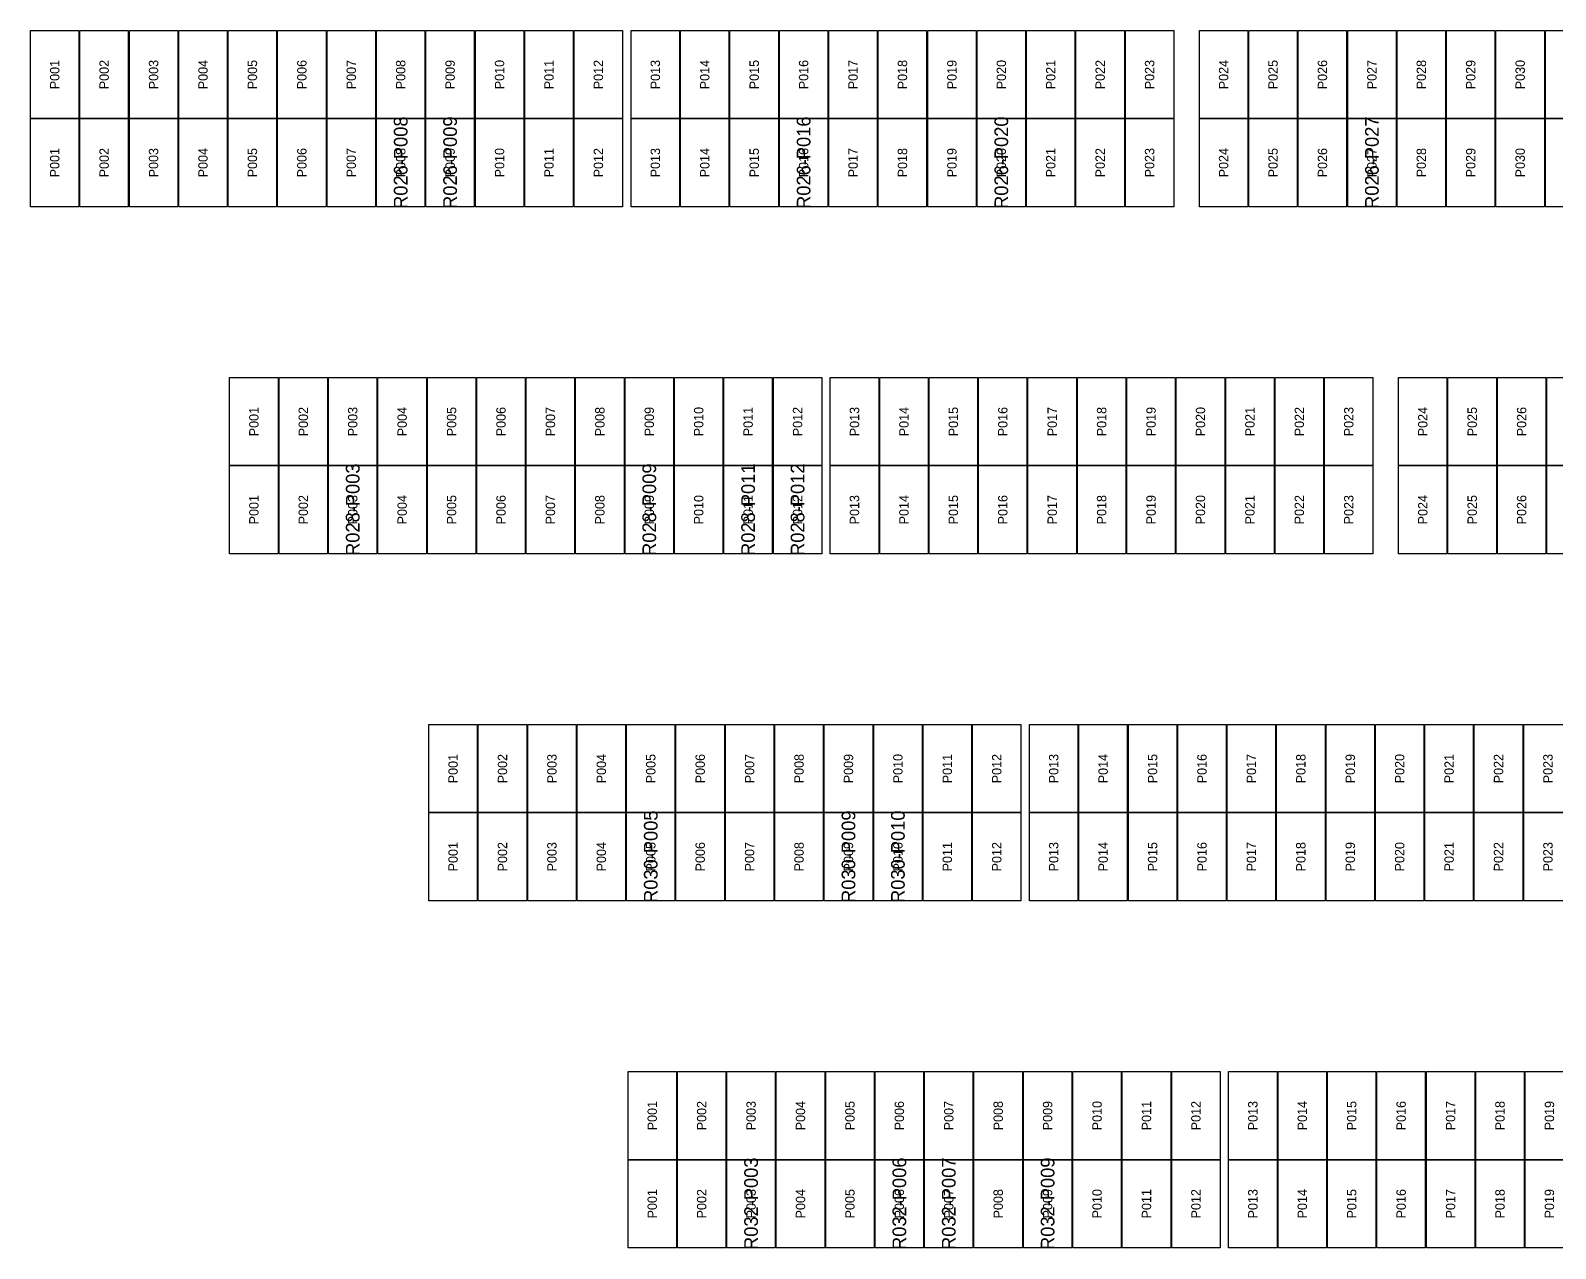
# Model space of a CAD drawing. Extents: x 296295 to 296770, y 651564 to 652121.
# Drawn here: x 296354.19 to 296389.92, y 651994.78 to 652023.3 of the extents above; entities that cross this region are included whole.
import ezdxf
from ezdxf.enums import TextEntityAlignment as Align

# ---------------------------------------------------------------- set-up
doc = ezdxf.new("R2010")
doc.units = 0

msp = doc.modelspace()

# ---------------------------------------------------------------- linework, layer by layer
at = {"layer": 'DEFECTIVE_PANELS'}
for points in [[(296362.293, 652021.236), (296363.427, 652021.236), (296363.427, 652019.173), (296362.293, 652019.173)], [(296363.451, 652021.236), (296364.585, 652021.236), (296364.585, 652019.173), (296363.451, 652019.173)], [(296371.733, 652021.236), (296372.867, 652021.236), (296372.867, 652019.173), (296371.733, 652019.173)], [(296376.365, 652021.236), (296377.499, 652021.236), (296377.499, 652019.173), (296376.365, 652019.173)], [(296385.047, 652021.236), (296386.181, 652021.236), (296386.181, 652019.173), (296385.047, 652019.173)], [(296361.169, 652013.11), (296362.303, 652013.11), (296362.303, 652011.047), (296361.169, 652011.047)], [(296368.117, 652013.11), (296369.251, 652013.11), (296369.251, 652011.047), (296368.117, 652011.047)], [(296370.433, 652013.11), (296371.567, 652013.11), (296371.567, 652011.047), (296370.433, 652011.047)], [(296371.591, 652013.11), (296372.725, 652013.11), (296372.725, 652011.047), (296371.591, 652011.047)], [(296368.152, 652004.984), (296369.286, 652004.984), (296369.286, 652002.921), (296368.152, 652002.921)], [(296372.784, 652004.984), (296373.918, 652004.984), (296373.918, 652002.921), (296372.784, 652002.921)], [(296373.942, 652004.984), (296375.076, 652004.984), (296375.076, 652002.921), (296373.942, 652002.921)], [(296370.502, 651996.858), (296371.636, 651996.858), (296371.636, 651994.795), (296370.502, 651994.795)], [(296373.976, 651996.858), (296375.11, 651996.858), (296375.11, 651994.795), (296373.976, 651994.795)], [(296375.134, 651996.858), (296376.268, 651996.858), (296376.268, 651994.795), (296375.134, 651994.795)], [(296377.45, 651996.858), (296378.584, 651996.858), (296378.584, 651994.795), (296377.45, 651994.795)]]:
    msp.add_lwpolyline(points, close=True, dxfattribs=at)
at = {"layer": 'PANELS_MASTER'}
for points in [[(296354.187, 652023.299), (296355.321, 652023.299), (296355.321, 652021.236), (296354.187, 652021.236)], [(296355.345, 652023.299), (296356.479, 652023.299), (296356.479, 652021.236), (296355.345, 652021.236)], [(296356.503, 652023.299), (296357.637, 652023.299), (296357.637, 652021.236), (296356.503, 652021.236)], [(296357.661, 652023.299), (296358.795, 652023.299), (296358.795, 652021.236), (296357.661, 652021.236)], [(296358.819, 652023.299), (296359.953, 652023.299), (296359.953, 652021.236), (296358.819, 652021.236)], [(296359.977, 652023.299), (296361.111, 652023.299), (296361.111, 652021.236), (296359.977, 652021.236)], [(296361.135, 652023.299), (296362.269, 652023.299), (296362.269, 652021.236), (296361.135, 652021.236)], [(296362.293, 652023.299), (296363.427, 652023.299), (296363.427, 652021.236), (296362.293, 652021.236)], [(296363.451, 652023.299), (296364.585, 652023.299), (296364.585, 652021.236), (296363.451, 652021.236)], [(296364.609, 652023.299), (296365.743, 652023.299), (296365.743, 652021.236), (296364.609, 652021.236)], [(296365.767, 652023.299), (296366.901, 652023.299), (296366.901, 652021.236), (296365.767, 652021.236)], [(296366.925, 652023.299), (296368.059, 652023.299), (296368.059, 652021.236), (296366.925, 652021.236)], [(296368.259, 652023.299), (296369.393, 652023.299), (296369.393, 652021.236), (296368.259, 652021.236)], [(296369.417, 652023.299), (296370.551, 652023.299), (296370.551, 652021.236), (296369.417, 652021.236)], [(296370.575, 652023.299), (296371.709, 652023.299), (296371.709, 652021.236), (296370.575, 652021.236)], [(296371.733, 652023.299), (296372.867, 652023.299), (296372.867, 652021.236), (296371.733, 652021.236)], [(296372.891, 652023.299), (296374.025, 652023.299), (296374.025, 652021.236), (296372.891, 652021.236)], [(296374.049, 652023.299), (296375.183, 652023.299), (296375.183, 652021.236), (296374.049, 652021.236)], [(296375.207, 652023.299), (296376.341, 652023.299), (296376.341, 652021.236), (296375.207, 652021.236)], [(296376.365, 652023.299), (296377.499, 652023.299), (296377.499, 652021.236), (296376.365, 652021.236)], [(296377.523, 652023.299), (296378.657, 652023.299), (296378.657, 652021.236), (296377.523, 652021.236)], [(296378.681, 652023.299), (296379.815, 652023.299), (296379.815, 652021.236), (296378.681, 652021.236)], [(296379.839, 652023.299), (296380.973, 652023.299), (296380.973, 652021.236), (296379.839, 652021.236)], [(296381.573, 652023.299), (296382.707, 652023.299), (296382.707, 652021.236), (296381.573, 652021.236)], [(296382.731, 652023.299), (296383.865, 652023.299), (296383.865, 652021.236), (296382.731, 652021.236)], [(296383.889, 652023.299), (296385.023, 652023.299), (296385.023, 652021.236), (296383.889, 652021.236)], [(296385.047, 652023.299), (296386.181, 652023.299), (296386.181, 652021.236), (296385.047, 652021.236)], [(296386.205, 652023.299), (296387.339, 652023.299), (296387.339, 652021.236), (296386.205, 652021.236)], [(296387.363, 652023.299), (296388.497, 652023.299), (296388.497, 652021.236), (296387.363, 652021.236)], [(296388.521, 652023.299), (296389.655, 652023.299), (296389.655, 652021.236), (296388.521, 652021.236)], [(296389.679, 652023.299), (296390.813, 652023.299), (296390.813, 652021.236), (296389.679, 652021.236)], [(296354.187, 652021.236), (296355.321, 652021.236), (296355.321, 652019.173), (296354.187, 652019.173)], [(296355.345, 652021.236), (296356.479, 652021.236), (296356.479, 652019.173), (296355.345, 652019.173)], [(296356.503, 652021.236), (296357.637, 652021.236), (296357.637, 652019.173), (296356.503, 652019.173)], [(296357.661, 652021.236), (296358.795, 652021.236), (296358.795, 652019.173), (296357.661, 652019.173)], [(296358.819, 652021.236), (296359.953, 652021.236), (296359.953, 652019.173), (296358.819, 652019.173)], [(296359.977, 652021.236), (296361.111, 652021.236), (296361.111, 652019.173), (296359.977, 652019.173)], [(296361.135, 652021.236), (296362.269, 652021.236), (296362.269, 652019.173), (296361.135, 652019.173)], [(296364.609, 652021.236), (296365.743, 652021.236), (296365.743, 652019.173), (296364.609, 652019.173)], [(296365.767, 652021.236), (296366.901, 652021.236), (296366.901, 652019.173), (296365.767, 652019.173)], [(296366.925, 652021.236), (296368.059, 652021.236), (296368.059, 652019.173), (296366.925, 652019.173)], [(296368.259, 652021.236), (296369.393, 652021.236), (296369.393, 652019.173), (296368.259, 652019.173)], [(296369.417, 652021.236), (296370.551, 652021.236), (296370.551, 652019.173), (296369.417, 652019.173)], [(296370.575, 652021.236), (296371.709, 652021.236), (296371.709, 652019.173), (296370.575, 652019.173)], [(296372.891, 652021.236), (296374.025, 652021.236), (296374.025, 652019.173), (296372.891, 652019.173)], [(296374.049, 652021.236), (296375.183, 652021.236), (296375.183, 652019.173), (296374.049, 652019.173)], [(296375.207, 652021.236), (296376.341, 652021.236), (296376.341, 652019.173), (296375.207, 652019.173)], [(296377.523, 652021.236), (296378.657, 652021.236), (296378.657, 652019.173), (296377.523, 652019.173)], [(296378.681, 652021.236), (296379.815, 652021.236), (296379.815, 652019.173), (296378.681, 652019.173)], [(296379.839, 652021.236), (296380.973, 652021.236), (296380.973, 652019.173), (296379.839, 652019.173)], [(296381.573, 652021.236), (296382.707, 652021.236), (296382.707, 652019.173), (296381.573, 652019.173)], [(296382.731, 652021.236), (296383.865, 652021.236), (296383.865, 652019.173), (296382.731, 652019.173)], [(296383.889, 652021.236), (296385.023, 652021.236), (296385.023, 652019.173), (296383.889, 652019.173)], [(296386.205, 652021.236), (296387.339, 652021.236), (296387.339, 652019.173), (296386.205, 652019.173)], [(296387.363, 652021.236), (296388.497, 652021.236), (296388.497, 652019.173), (296387.363, 652019.173)], [(296388.521, 652021.236), (296389.655, 652021.236), (296389.655, 652019.173), (296388.521, 652019.173)], [(296389.679, 652021.236), (296390.813, 652021.236), (296390.813, 652019.173), (296389.679, 652019.173)], [(296358.853, 652015.173), (296359.987, 652015.173), (296359.987, 652013.11), (296358.853, 652013.11)], [(296360.011, 652015.173), (296361.145, 652015.173), (296361.145, 652013.11), (296360.011, 652013.11)], [(296361.169, 652015.173), (296362.303, 652015.173), (296362.303, 652013.11), (296361.169, 652013.11)], [(296362.327, 652015.173), (296363.461, 652015.173), (296363.461, 652013.11), (296362.327, 652013.11)], [(296363.485, 652015.173), (296364.619, 652015.173), (296364.619, 652013.11), (296363.485, 652013.11)], [(296364.643, 652015.173), (296365.777, 652015.173), (296365.777, 652013.11), (296364.643, 652013.11)], [(296365.801, 652015.173), (296366.935, 652015.173), (296366.935, 652013.11), (296365.801, 652013.11)], [(296366.959, 652015.173), (296368.093, 652015.173), (296368.093, 652013.11), (296366.959, 652013.11)], [(296368.117, 652015.173), (296369.251, 652015.173), (296369.251, 652013.11), (296368.117, 652013.11)], [(296369.275, 652015.173), (296370.409, 652015.173), (296370.409, 652013.11), (296369.275, 652013.11)], [(296370.433, 652015.173), (296371.567, 652015.173), (296371.567, 652013.11), (296370.433, 652013.11)], [(296371.591, 652015.173), (296372.725, 652015.173), (296372.725, 652013.11), (296371.591, 652013.11)], [(296372.925, 652015.173), (296374.059, 652015.173), (296374.059, 652013.11), (296372.925, 652013.11)], [(296374.083, 652015.173), (296375.217, 652015.173), (296375.217, 652013.11), (296374.083, 652013.11)], [(296375.241, 652015.173), (296376.375, 652015.173), (296376.375, 652013.11), (296375.241, 652013.11)], [(296376.399, 652015.173), (296377.533, 652015.173), (296377.533, 652013.11), (296376.399, 652013.11)], [(296377.557, 652015.173), (296378.691, 652015.173), (296378.691, 652013.11), (296377.557, 652013.11)], [(296378.715, 652015.173), (296379.849, 652015.173), (296379.849, 652013.11), (296378.715, 652013.11)], [(296379.873, 652015.173), (296381.007, 652015.173), (296381.007, 652013.11), (296379.873, 652013.11)], [(296381.031, 652015.173), (296382.165, 652015.173), (296382.165, 652013.11), (296381.031, 652013.11)], [(296382.189, 652015.173), (296383.323, 652015.173), (296383.323, 652013.11), (296382.189, 652013.11)], [(296383.347, 652015.173), (296384.481, 652015.173), (296384.481, 652013.11), (296383.347, 652013.11)], [(296384.505, 652015.173), (296385.639, 652015.173), (296385.639, 652013.11), (296384.505, 652013.11)], [(296386.239, 652015.173), (296387.373, 652015.173), (296387.373, 652013.11), (296386.239, 652013.11)], [(296387.397, 652015.173), (296388.531, 652015.173), (296388.531, 652013.11), (296387.397, 652013.11)], [(296388.555, 652015.173), (296389.689, 652015.173), (296389.689, 652013.11), (296388.555, 652013.11)], [(296389.713, 652015.173), (296390.847, 652015.173), (296390.847, 652013.11), (296389.713, 652013.11)], [(296358.853, 652013.11), (296359.987, 652013.11), (296359.987, 652011.047), (296358.853, 652011.047)], [(296360.011, 652013.11), (296361.145, 652013.11), (296361.145, 652011.047), (296360.011, 652011.047)], [(296362.327, 652013.11), (296363.461, 652013.11), (296363.461, 652011.047), (296362.327, 652011.047)], [(296363.485, 652013.11), (296364.619, 652013.11), (296364.619, 652011.047), (296363.485, 652011.047)], [(296364.643, 652013.11), (296365.777, 652013.11), (296365.777, 652011.047), (296364.643, 652011.047)], [(296365.801, 652013.11), (296366.935, 652013.11), (296366.935, 652011.047), (296365.801, 652011.047)], [(296366.959, 652013.11), (296368.093, 652013.11), (296368.093, 652011.047), (296366.959, 652011.047)], [(296369.275, 652013.11), (296370.409, 652013.11), (296370.409, 652011.047), (296369.275, 652011.047)], [(296372.925, 652013.11), (296374.059, 652013.11), (296374.059, 652011.047), (296372.925, 652011.047)], [(296374.083, 652013.11), (296375.217, 652013.11), (296375.217, 652011.047), (296374.083, 652011.047)], [(296375.241, 652013.11), (296376.375, 652013.11), (296376.375, 652011.047), (296375.241, 652011.047)], [(296376.399, 652013.11), (296377.533, 652013.11), (296377.533, 652011.047), (296376.399, 652011.047)], [(296377.557, 652013.11), (296378.691, 652013.11), (296378.691, 652011.047), (296377.557, 652011.047)], [(296378.715, 652013.11), (296379.849, 652013.11), (296379.849, 652011.047), (296378.715, 652011.047)], [(296379.873, 652013.11), (296381.007, 652013.11), (296381.007, 652011.047), (296379.873, 652011.047)], [(296381.031, 652013.11), (296382.165, 652013.11), (296382.165, 652011.047), (296381.031, 652011.047)], [(296382.189, 652013.11), (296383.323, 652013.11), (296383.323, 652011.047), (296382.189, 652011.047)], [(296383.347, 652013.11), (296384.481, 652013.11), (296384.481, 652011.047), (296383.347, 652011.047)], [(296384.505, 652013.11), (296385.639, 652013.11), (296385.639, 652011.047), (296384.505, 652011.047)], [(296386.239, 652013.11), (296387.373, 652013.11), (296387.373, 652011.047), (296386.239, 652011.047)], [(296387.397, 652013.11), (296388.531, 652013.11), (296388.531, 652011.047), (296387.397, 652011.047)], [(296388.555, 652013.11), (296389.689, 652013.11), (296389.689, 652011.047), (296388.555, 652011.047)], [(296389.713, 652013.11), (296390.847, 652013.11), (296390.847, 652011.047), (296389.713, 652011.047)], [(296363.52, 652007.047), (296364.654, 652007.047), (296364.654, 652004.984), (296363.52, 652004.984)], [(296364.678, 652007.047), (296365.812, 652007.047), (296365.812, 652004.984), (296364.678, 652004.984)], [(296365.836, 652007.047), (296366.97, 652007.047), (296366.97, 652004.984), (296365.836, 652004.984)], [(296366.994, 652007.047), (296368.128, 652007.047), (296368.128, 652004.984), (296366.994, 652004.984)], [(296368.152, 652007.047), (296369.286, 652007.047), (296369.286, 652004.984), (296368.152, 652004.984)], [(296369.31, 652007.047), (296370.444, 652007.047), (296370.444, 652004.984), (296369.31, 652004.984)], [(296370.468, 652007.047), (296371.602, 652007.047), (296371.602, 652004.984), (296370.468, 652004.984)], [(296371.626, 652007.047), (296372.76, 652007.047), (296372.76, 652004.984), (296371.626, 652004.984)], [(296372.784, 652007.047), (296373.918, 652007.047), (296373.918, 652004.984), (296372.784, 652004.984)], [(296373.942, 652007.047), (296375.076, 652007.047), (296375.076, 652004.984), (296373.942, 652004.984)], [(296375.1, 652007.047), (296376.234, 652007.047), (296376.234, 652004.984), (296375.1, 652004.984)], [(296376.258, 652007.047), (296377.392, 652007.047), (296377.392, 652004.984), (296376.258, 652004.984)], [(296377.592, 652007.047), (296378.726, 652007.047), (296378.726, 652004.984), (296377.592, 652004.984)], [(296378.75, 652007.047), (296379.884, 652007.047), (296379.884, 652004.984), (296378.75, 652004.984)], [(296379.908, 652007.047), (296381.042, 652007.047), (296381.042, 652004.984), (296379.908, 652004.984)], [(296381.066, 652007.047), (296382.2, 652007.047), (296382.2, 652004.984), (296381.066, 652004.984)], [(296382.224, 652007.047), (296383.358, 652007.047), (296383.358, 652004.984), (296382.224, 652004.984)], [(296383.382, 652007.047), (296384.516, 652007.047), (296384.516, 652004.984), (296383.382, 652004.984)], [(296384.54, 652007.047), (296385.674, 652007.047), (296385.674, 652004.984), (296384.54, 652004.984)], [(296385.698, 652007.047), (296386.832, 652007.047), (296386.832, 652004.984), (296385.698, 652004.984)], [(296386.856, 652007.047), (296387.99, 652007.047), (296387.99, 652004.984), (296386.856, 652004.984)], [(296388.014, 652007.047), (296389.148, 652007.047), (296389.148, 652004.984), (296388.014, 652004.984)], [(296389.172, 652007.047), (296390.306, 652007.047), (296390.306, 652004.984), (296389.172, 652004.984)], [(296363.52, 652004.984), (296364.654, 652004.984), (296364.654, 652002.921), (296363.52, 652002.921)], [(296364.678, 652004.984), (296365.812, 652004.984), (296365.812, 652002.921), (296364.678, 652002.921)], [(296365.836, 652004.984), (296366.97, 652004.984), (296366.97, 652002.921), (296365.836, 652002.921)], [(296366.994, 652004.984), (296368.128, 652004.984), (296368.128, 652002.921), (296366.994, 652002.921)], [(296369.31, 652004.984), (296370.444, 652004.984), (296370.444, 652002.921), (296369.31, 652002.921)], [(296370.468, 652004.984), (296371.602, 652004.984), (296371.602, 652002.921), (296370.468, 652002.921)], [(296371.626, 652004.984), (296372.76, 652004.984), (296372.76, 652002.921), (296371.626, 652002.921)], [(296375.1, 652004.984), (296376.234, 652004.984), (296376.234, 652002.921), (296375.1, 652002.921)], [(296376.258, 652004.984), (296377.392, 652004.984), (296377.392, 652002.921), (296376.258, 652002.921)], [(296377.592, 652004.984), (296378.726, 652004.984), (296378.726, 652002.921), (296377.592, 652002.921)], [(296378.75, 652004.984), (296379.884, 652004.984), (296379.884, 652002.921), (296378.75, 652002.921)], [(296379.908, 652004.984), (296381.042, 652004.984), (296381.042, 652002.921), (296379.908, 652002.921)], [(296381.066, 652004.984), (296382.2, 652004.984), (296382.2, 652002.921), (296381.066, 652002.921)], [(296382.224, 652004.984), (296383.358, 652004.984), (296383.358, 652002.921), (296382.224, 652002.921)], [(296383.382, 652004.984), (296384.516, 652004.984), (296384.516, 652002.921), (296383.382, 652002.921)], [(296384.54, 652004.984), (296385.674, 652004.984), (296385.674, 652002.921), (296384.54, 652002.921)], [(296385.698, 652004.984), (296386.832, 652004.984), (296386.832, 652002.921), (296385.698, 652002.921)], [(296386.856, 652004.984), (296387.99, 652004.984), (296387.99, 652002.921), (296386.856, 652002.921)], [(296388.014, 652004.984), (296389.148, 652004.984), (296389.148, 652002.921), (296388.014, 652002.921)], [(296389.172, 652004.984), (296390.306, 652004.984), (296390.306, 652002.921), (296389.172, 652002.921)], [(296368.186, 651998.921), (296369.32, 651998.921), (296369.32, 651996.858), (296368.186, 651996.858)], [(296369.344, 651998.921), (296370.478, 651998.921), (296370.478, 651996.858), (296369.344, 651996.858)], [(296370.502, 651998.921), (296371.636, 651998.921), (296371.636, 651996.858), (296370.502, 651996.858)], [(296371.66, 651998.921), (296372.794, 651998.921), (296372.794, 651996.858), (296371.66, 651996.858)], [(296372.818, 651998.921), (296373.952, 651998.921), (296373.952, 651996.858), (296372.818, 651996.858)], [(296373.976, 651998.921), (296375.11, 651998.921), (296375.11, 651996.858), (296373.976, 651996.858)], [(296375.134, 651998.921), (296376.268, 651998.921), (296376.268, 651996.858), (296375.134, 651996.858)], [(296376.292, 651998.921), (296377.426, 651998.921), (296377.426, 651996.858), (296376.292, 651996.858)], [(296377.45, 651998.921), (296378.584, 651998.921), (296378.584, 651996.858), (296377.45, 651996.858)], [(296378.608, 651998.921), (296379.742, 651998.921), (296379.742, 651996.858), (296378.608, 651996.858)], [(296379.766, 651998.921), (296380.9, 651998.921), (296380.9, 651996.858), (296379.766, 651996.858)], [(296380.924, 651998.921), (296382.058, 651998.921), (296382.058, 651996.858), (296380.924, 651996.858)], [(296382.258, 651998.921), (296383.392, 651998.921), (296383.392, 651996.858), (296382.258, 651996.858)], [(296383.416, 651998.921), (296384.55, 651998.921), (296384.55, 651996.858), (296383.416, 651996.858)], [(296384.574, 651998.921), (296385.708, 651998.921), (296385.708, 651996.858), (296384.574, 651996.858)], [(296385.732, 651998.921), (296386.866, 651998.921), (296386.866, 651996.858), (296385.732, 651996.858)], [(296386.89, 651998.921), (296388.024, 651998.921), (296388.024, 651996.858), (296386.89, 651996.858)], [(296388.048, 651998.921), (296389.182, 651998.921), (296389.182, 651996.858), (296388.048, 651996.858)], [(296389.206, 651998.921), (296390.34, 651998.921), (296390.34, 651996.858), (296389.206, 651996.858)], [(296368.186, 651996.858), (296369.32, 651996.858), (296369.32, 651994.795), (296368.186, 651994.795)], [(296369.344, 651996.858), (296370.478, 651996.858), (296370.478, 651994.795), (296369.344, 651994.795)], [(296371.66, 651996.858), (296372.794, 651996.858), (296372.794, 651994.795), (296371.66, 651994.795)], [(296372.818, 651996.858), (296373.952, 651996.858), (296373.952, 651994.795), (296372.818, 651994.795)], [(296376.292, 651996.858), (296377.426, 651996.858), (296377.426, 651994.795), (296376.292, 651994.795)], [(296378.608, 651996.858), (296379.742, 651996.858), (296379.742, 651994.795), (296378.608, 651994.795)], [(296379.766, 651996.858), (296380.9, 651996.858), (296380.9, 651994.795), (296379.766, 651994.795)], [(296380.924, 651996.858), (296382.058, 651996.858), (296382.058, 651994.795), (296380.924, 651994.795)], [(296382.258, 651996.858), (296383.392, 651996.858), (296383.392, 651994.795), (296382.258, 651994.795)], [(296383.416, 651996.858), (296384.55, 651996.858), (296384.55, 651994.795), (296383.416, 651994.795)], [(296384.574, 651996.858), (296385.708, 651996.858), (296385.708, 651994.795), (296384.574, 651994.795)], [(296385.732, 651996.858), (296386.866, 651996.858), (296386.866, 651994.795), (296385.732, 651994.795)], [(296386.89, 651996.858), (296388.024, 651996.858), (296388.024, 651994.795), (296386.89, 651994.795)], [(296388.048, 651996.858), (296389.182, 651996.858), (296389.182, 651994.795), (296388.048, 651994.795)], [(296389.206, 651996.858), (296390.34, 651996.858), (296390.34, 651994.795), (296389.206, 651994.795)]]:
    msp.add_lwpolyline(points, close=True, dxfattribs=at)

# ---------------------------------------------------------------- texts
at = {"layer": 'DEFECT_LABELS'}
for s, p in [('R026-P008', (296362.86, 652020.204)), ('R026-P009', (296364.018, 652020.204)), ('R026-P016', (296372.3, 652020.204)), ('R026-P020', (296376.932, 652020.204)), ('R026-P027', (296385.614, 652020.204)), ('R028-P003', (296361.736, 652012.078)), ('R028-P009', (296368.684, 652012.078)), ('R028-P011', (296371, 652012.078)), ('R028-P012', (296372.158, 652012.078)), ('R030-P005', (296368.719, 652003.952)), ('R030-P009', (296373.351, 652003.952)), ('R030-P010', (296374.509, 652003.952)), ('R032-P003', (296371.069, 651995.826)), ('R032-P006', (296374.543, 651995.826)), ('R032-P007', (296375.701, 651995.826)), ('R032-P009', (296378.017, 651995.826))]:
    msp.add_text(s, height=0.32, rotation=90, dxfattribs=at).set_placement(p, align=Align.MIDDLE_CENTER)
at = {"layer": 'PANEL_POSITION'}
for s, p in [('P001', (296354.754, 652022.267)), ('P002', (296355.912, 652022.267)), ('P003', (296357.07, 652022.267)), ('P004', (296358.228, 652022.267)), ('P005', (296359.386, 652022.267)), ('P006', (296360.544, 652022.267)), ('P007', (296361.702, 652022.267)), ('P008', (296362.86, 652022.267)), ('P009', (296364.018, 652022.267)), ('P010', (296365.176, 652022.267)), ('P011', (296366.334, 652022.267)), ('P012', (296367.492, 652022.267)), ('P013', (296368.826, 652022.267)), ('P014', (296369.984, 652022.267)), ('P015', (296371.142, 652022.267)), ('P016', (296372.3, 652022.267)), ('P017', (296373.458, 652022.267)), ('P018', (296374.616, 652022.267)), ('P019', (296375.774, 652022.267)), ('P020', (296376.932, 652022.267)), ('P021', (296378.09, 652022.267)), ('P022', (296379.248, 652022.267)), ('P023', (296380.406, 652022.267)), ('P024', (296382.14, 652022.267)), ('P025', (296383.298, 652022.267)), ('P026', (296384.456, 652022.267)), ('P027', (296385.614, 652022.267)), ('P028', (296386.772, 652022.267)), ('P029', (296387.93, 652022.267)), ('P030', (296389.088, 652022.267)), ('P001', (296354.754, 652020.204)), ('P002', (296355.912, 652020.204)), ('P003', (296357.07, 652020.204)), ('P004', (296358.228, 652020.204)), ('P005', (296359.386, 652020.204)), ('P006', (296360.544, 652020.204)), ('P007', (296361.702, 652020.204)), ('P008', (296362.86, 652020.204)), ('P009', (296364.018, 652020.204)), ('P010', (296365.176, 652020.204)), ('P011', (296366.334, 652020.204)), ('P012', (296367.492, 652020.204)), ('P013', (296368.826, 652020.204)), ('P014', (296369.984, 652020.204)), ('P015', (296371.142, 652020.204)), ('P016', (296372.3, 652020.204)), ('P017', (296373.458, 652020.204)), ('P018', (296374.616, 652020.204)), ('P019', (296375.774, 652020.204)), ('P020', (296376.932, 652020.204)), ('P021', (296378.09, 652020.204)), ('P022', (296379.248, 652020.204)), ('P023', (296380.406, 652020.204)), ('P024', (296382.14, 652020.204)), ('P025', (296383.298, 652020.204)), ('P026', (296384.456, 652020.204)), ('P027', (296385.614, 652020.204)), ('P028', (296386.772, 652020.204)), ('P029', (296387.93, 652020.204)), ('P030', (296389.088, 652020.204)), ('P001', (296359.42, 652014.141)), ('P002', (296360.578, 652014.141)), ('P003', (296361.736, 652014.141)), ('P004', (296362.894, 652014.141)), ('P005', (296364.052, 652014.141)), ('P006', (296365.21, 652014.141)), ('P007', (296366.368, 652014.141)), ('P008', (296367.526, 652014.141)), ('P009', (296368.684, 652014.141)), ('P010', (296369.842, 652014.141)), ('P011', (296371, 652014.141)), ('P012', (296372.158, 652014.141)), ('P013', (296373.492, 652014.141)), ('P014', (296374.65, 652014.141)), ('P015', (296375.808, 652014.141)), ('P016', (296376.966, 652014.141)), ('P017', (296378.124, 652014.141)), ('P018', (296379.282, 652014.141)), ('P019', (296380.44, 652014.141)), ('P020', (296381.598, 652014.141)), ('P021', (296382.756, 652014.141)), ('P022', (296383.914, 652014.141)), ('P023', (296385.072, 652014.141)), ('P024', (296386.806, 652014.141)), ('P025', (296387.964, 652014.141)), ('P026', (296389.122, 652014.141)), ('P001', (296359.42, 652012.078)), ('P002', (296360.578, 652012.078)), ('P003', (296361.736, 652012.078)), ('P004', (296362.894, 652012.078)), ('P005', (296364.052, 652012.078)), ('P006', (296365.21, 652012.078)), ('P007', (296366.368, 652012.078)), ('P008', (296367.526, 652012.078)), ('P009', (296368.684, 652012.078)), ('P010', (296369.842, 652012.078)), ('P011', (296371, 652012.078)), ('P012', (296372.158, 652012.078)), ('P013', (296373.492, 652012.078)), ('P014', (296374.65, 652012.078)), ('P015', (296375.808, 652012.078)), ('P016', (296376.966, 652012.078)), ('P017', (296378.124, 652012.078)), ('P018', (296379.282, 652012.078)), ('P019', (296380.44, 652012.078)), ('P020', (296381.598, 652012.078)), ('P021', (296382.756, 652012.078)), ('P022', (296383.914, 652012.078)), ('P023', (296385.072, 652012.078)), ('P024', (296386.806, 652012.078)), ('P025', (296387.964, 652012.078)), ('P026', (296389.122, 652012.078)), ('P001', (296364.087, 652006.015)), ('P002', (296365.245, 652006.015)), ('P003', (296366.403, 652006.015)), ('P004', (296367.561, 652006.015)), ('P005', (296368.719, 652006.015)), ('P006', (296369.877, 652006.015)), ('P007', (296371.035, 652006.015)), ('P008', (296372.193, 652006.015)), ('P009', (296373.351, 652006.015)), ('P010', (296374.509, 652006.015)), ('P011', (296375.667, 652006.015)), ('P012', (296376.825, 652006.015)), ('P013', (296378.159, 652006.015)), ('P014', (296379.317, 652006.015)), ('P015', (296380.475, 652006.015)), ('P016', (296381.633, 652006.015)), ('P017', (296382.791, 652006.015)), ('P018', (296383.949, 652006.015)), ('P019', (296385.107, 652006.015)), ('P020', (296386.265, 652006.015)), ('P021', (296387.423, 652006.015)), ('P022', (296388.581, 652006.015)), ('P023', (296389.739, 652006.015)), ('P001', (296364.087, 652003.952)), ('P002', (296365.245, 652003.952)), ('P003', (296366.403, 652003.952)), ('P004', (296367.561, 652003.952)), ('P005', (296368.719, 652003.952)), ('P006', (296369.877, 652003.952)), ('P007', (296371.035, 652003.952)), ('P008', (296372.193, 652003.952)), ('P009', (296373.351, 652003.952)), ('P010', (296374.509, 652003.952)), ('P011', (296375.667, 652003.952)), ('P012', (296376.825, 652003.952)), ('P013', (296378.159, 652003.952)), ('P014', (296379.317, 652003.952)), ('P015', (296380.475, 652003.952)), ('P016', (296381.633, 652003.952)), ('P017', (296382.791, 652003.952)), ('P018', (296383.949, 652003.952)), ('P019', (296385.107, 652003.952)), ('P020', (296386.265, 652003.952)), ('P021', (296387.423, 652003.952)), ('P022', (296388.581, 652003.952)), ('P023', (296389.739, 652003.952)), ('P001', (296368.753, 651997.889)), ('P002', (296369.911, 651997.889)), ('P003', (296371.069, 651997.889)), ('P004', (296372.227, 651997.889)), ('P005', (296373.385, 651997.889)), ('P006', (296374.543, 651997.889)), ('P007', (296375.701, 651997.889)), ('P008', (296376.859, 651997.889)), ('P009', (296378.017, 651997.889)), ('P010', (296379.175, 651997.889)), ('P011', (296380.333, 651997.889)), ('P012', (296381.491, 651997.889)), ('P013', (296382.825, 651997.889)), ('P014', (296383.983, 651997.889)), ('P015', (296385.141, 651997.889)), ('P016', (296386.299, 651997.889)), ('P017', (296387.457, 651997.889)), ('P018', (296388.615, 651997.889)), ('P019', (296389.773, 651997.889)), ('P001', (296368.753, 651995.826)), ('P002', (296369.911, 651995.826)), ('P003', (296371.069, 651995.826)), ('P004', (296372.227, 651995.826)), ('P005', (296373.385, 651995.826)), ('P006', (296374.543, 651995.826)), ('P007', (296375.701, 651995.826)), ('P008', (296376.859, 651995.826)), ('P009', (296378.017, 651995.826)), ('P010', (296379.175, 651995.826)), ('P011', (296380.333, 651995.826)), ('P012', (296381.491, 651995.826)), ('P013', (296382.825, 651995.826)), ('P014', (296383.983, 651995.826)), ('P015', (296385.141, 651995.826)), ('P016', (296386.299, 651995.826)), ('P017', (296387.457, 651995.826)), ('P018', (296388.615, 651995.826)), ('P019', (296389.773, 651995.826))]:
    msp.add_text(s, height=0.22, rotation=90, dxfattribs=at).set_placement(p, align=Align.MIDDLE_CENTER)

doc.saveas('drawing.dxf')
